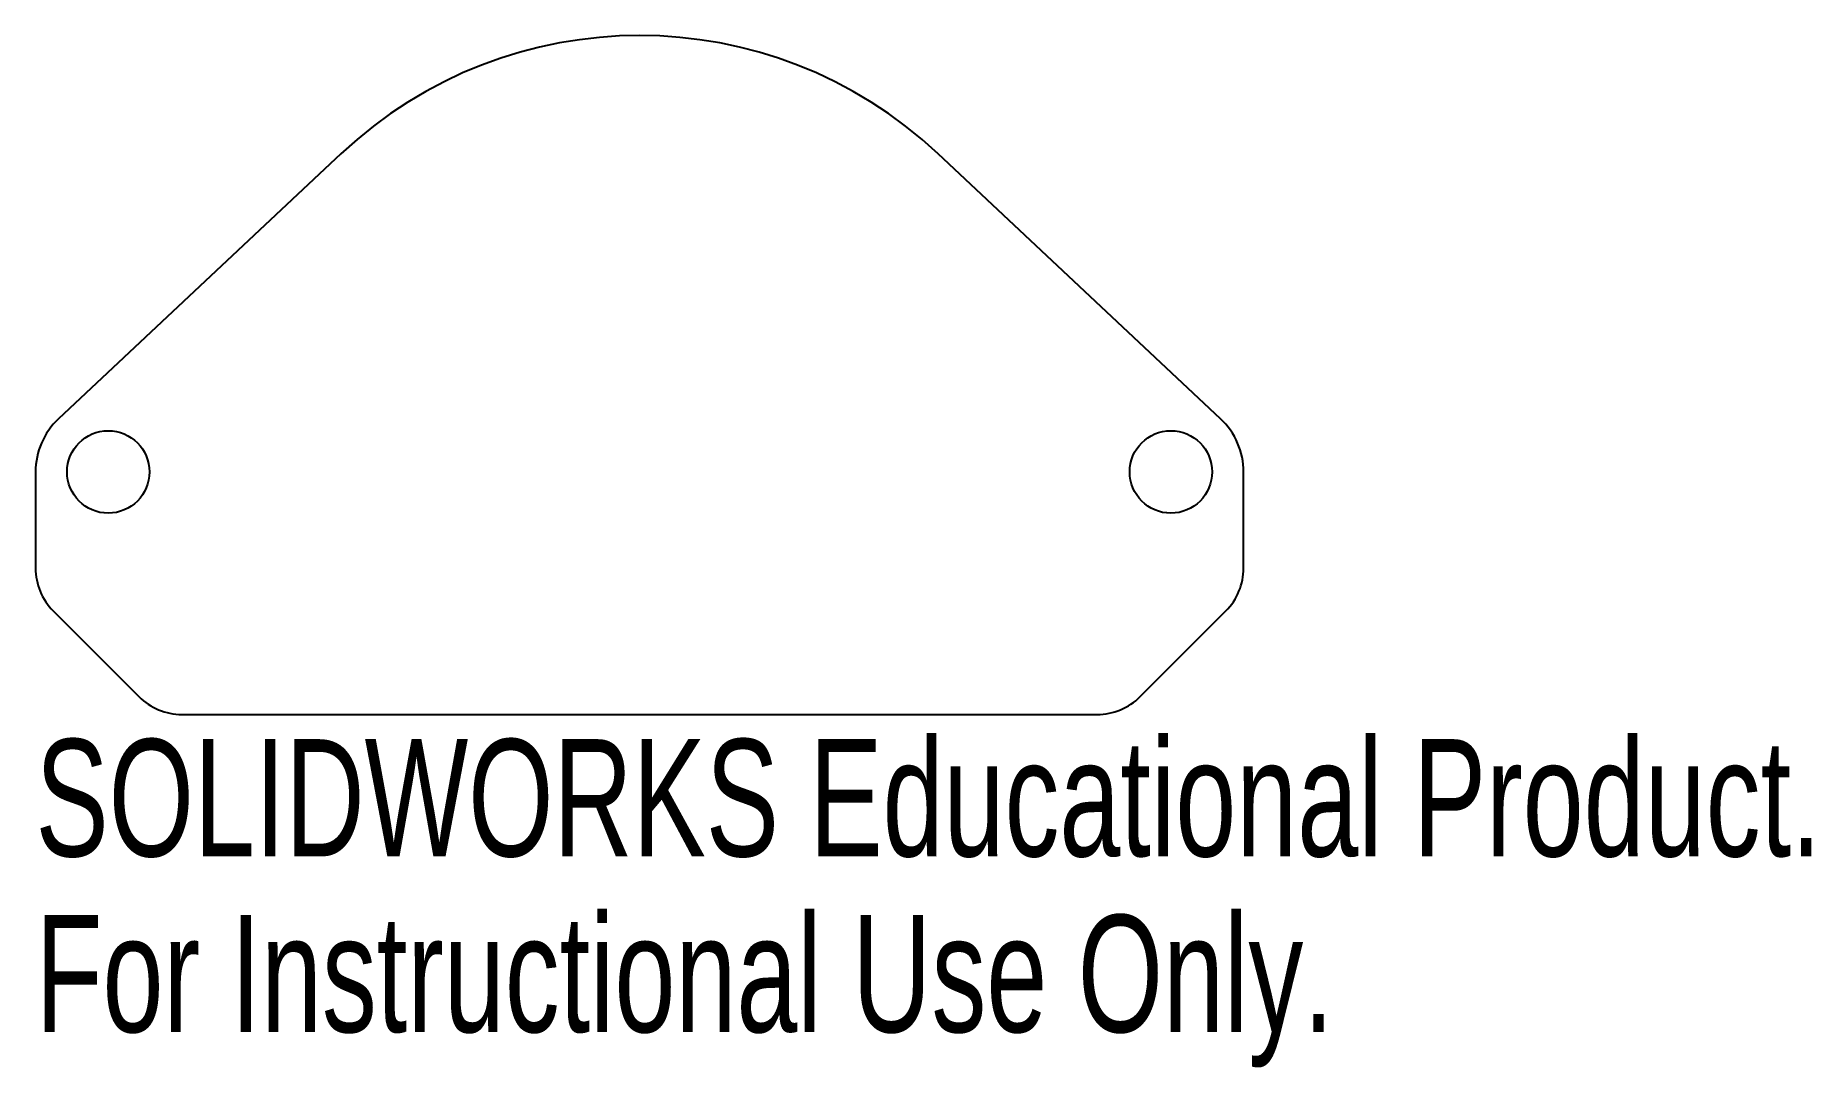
# Model space of a CAD drawing. Header units: millimetres. Extents: x -24.9 to 48.3, y -24.6 to 18.
import ezdxf

# ---------------------------------------------------------------- set-up
doc = ezdxf.new("R2010")
doc.units = ezdxf.units.MM
doc.styles.add('SLDTEXTSTYLE0', font='TXT', dxfattribs={"width": 0.7})

msp = doc.modelspace()

# ---------------------------------------------------------------- linework, layer by layer
at = {"color": 7, "linetype": 'Continuous', "lineweight": 25}
for p, q in [((-12.318, 13.125), (-23.973, 2.188)), ((23.973, 2.188), (12.318, 13.125)), ((-24.92, 0), (-24.92, -3.964)), ((24.92, -3.964), (24.92, 0)), ((-24.188, -5.732), (-20.652, -9.268)), ((20.652, -9.268), (24.188, -5.732)), ((-18.884, -10), (18.884, -10))]:
    msp.add_line(p, q, dxfattribs=at)
for centre in [(-21.92, 0), (21.92, 0)]:
    msp.add_circle(centre, 1.7, dxfattribs=at)
for centre, radius, start, end in [((0, 0), 18, 46.8189, 133.1811), ((-21.92, 0), 3, 133.1811, 180), ((21.92, 0), 3, 0, 46.8189), ((-22.42, -3.964), 2.5, 180, 225), ((22.42, -3.964), 2.5, 315, 0), ((-18.884, -7.5), 2.5, 225, 270), ((18.884, -7.5), 2.5, 270, 315)]:
    msp.add_arc(centre, radius, start, end, dxfattribs=at)

# ---------------------------------------------------------------- texts
at = {"color": 7, "linetype": 'Continuous', "char_height": 4.83362, "attachment_point": 1, "style": 'SLDTEXTSTYLE0'}
for s, insert in [('SOLIDWORKS Educational Product.', (-24.92, -11.02)), ('For Instructional Use Only.', (-24.92, -18.27))]:
    msp.add_mtext(s, dxfattribs=dict(at, insert=insert))

doc.saveas('drawing.dxf')
